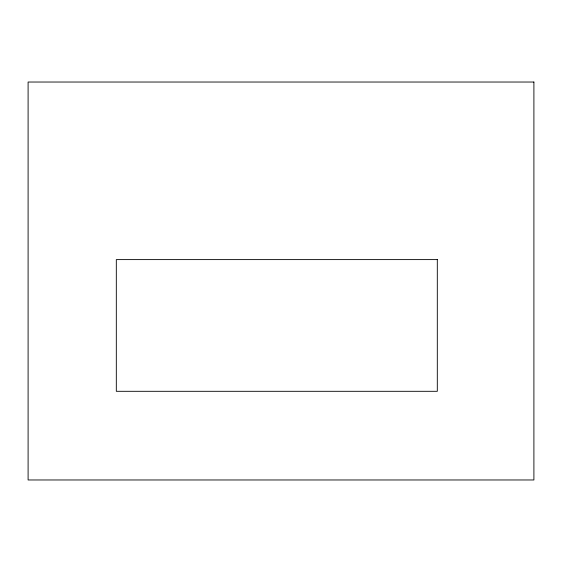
<?xml version="1.0" encoding="UTF-8"?>
<svg xmlns="http://www.w3.org/2000/svg" width="562" height="562" viewBox="0 0 562 562"><rect width="100%" height="100%" fill="white"/><g stroke="black" fill="none" stroke-linecap="round" stroke-linejoin="round"><path stroke-width="0.84" d="M533.9 82.031L28.1 82.031L28.1 479.969L533.9 479.969L533.9 82.031M437.306 259.602L116.313 259.602L116.313 391.307L437.306 391.307L437.306 259.602"/></g></svg>
